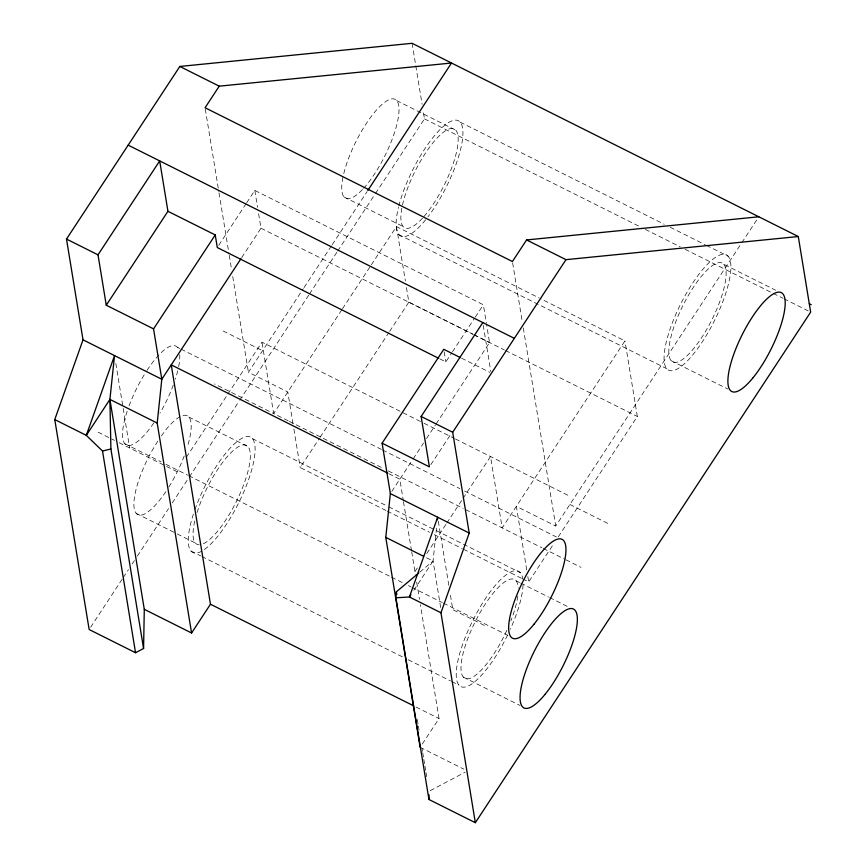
<?xml version="1.0" encoding="UTF-8"?>
<svg xmlns="http://www.w3.org/2000/svg" width="866" height="866" viewBox="0 0 866 866"><rect width="100%" height="100%" fill="white"/><g stroke="black" fill="none" stroke-linecap="round" stroke-linejoin="round"><path stroke-width="0.65" stroke-dasharray="4.33 3.25" d="M440.675 607.542L433.054 561.038L436.691 526.539M157.774 441.108L151.225 452.063A55.283 16.129 -63.4 0 0 134.977 511.297A55.283 16.129 -63.4 0 0 166.662 490.416M218.762 245.305L245.976 203.867M246.713 202.752L254.799 190.433L483.358 304.789L486.346 323.029M241.711 257.581L260.991 228.223L258.425 212.581M186.396 457.248L227.141 395.199M227.877 394.062L261.954 342.167L422.792 422.651M293.022 423.81L287.804 391.984L248.412 372.272L303.338 288.649M304.074 287.523L331.494 245.782M332.23 244.656L367.054 191.635M90.627 627.255L122.528 578.672M123.275 577.546L128.471 569.633M132.173 563.993L134.403 560.605M137.369 556.08L168.534 508.634M172.237 502.984L188.561 478.129M189.308 477.004L239.005 401.304M239.752 400.179L308.751 295.111M309.487 293.985L336.939 252.179M337.686 251.053L374.772 194.569M375.519 193.443L424.481 118.88L423.182 110.924M341.767 309.844L273.656 413.547L214.562 383.984M342.503 308.718L370.594 265.959M371.33 264.834L396.455 226.578L539.117 297.958M386.041 510.518L300.199 467.564L319.413 438.315M320.16 437.189L388.877 332.533M389.624 331.407L408.839 302.147L406.23 286.245M439.831 358.881L445.849 361.891L451.727 352.938M452.463 351.812L474.536 318.223M475.272 317.108L483.358 304.789M391.811 491.379L412.411 460.008M413.158 458.883L423.539 443.067M426.505 438.553L435.403 425M436.15 423.875L489.55 342.579L486.562 324.339M430.857 464.62L450.688 434.44M414.944 571.592L417.91 567.078M426.797 553.547L446.055 524.211M446.802 523.086L462.357 499.401M463.094 498.275L490.513 456.534L502.183 527.903L624.949 340.901L540.319 298.564M413.861 590.255L433.054 561.038L425.964 557.487M526.745 569.958L516.363 506.339L555.723 526.03L741.047 243.866M741.783 242.74L757.349 219.044M522.653 578.867L528.693 581.887L553.818 543.631M558.256 536.877L637.333 416.481L624.949 340.901M422.327 743.991L439.04 718.542L420.367 604.685M161.336 435.999L165.893 429.731A55.283 16.129 -63.4 0 1 187.164 447.56M419.815 572.145L433.054 561.038M430.229 790.69L465.107 772.201M408.839 302.147L472.912 334.211M474.124 334.817L504.348 349.94M505.549 350.546L637.333 416.481M260.991 228.223L472.62 334.103M473.832 334.709L489.55 342.579M461.513 358.178L489.885 372.38M223.179 330.985L262.582 350.698M388.921 473.756L399.811 479.201L403.264 500.321M387.243 511.124L429.558 532.287M434.396 534.712L462.206 548.622M463.407 549.228L521.44 578.261M119.151 442.71L176.945 471.624M416.059 707.046L439.04 718.542M460.203 122.171L664.2 224.24M670.23 227.26L705.238 244.775M706.45 245.381L728.176 256.249A64.495 18.825 -63.4 0 1 693.569 353.902A64.495 18.825 -63.4 0 1 670.695 327.294A64.495 18.825 -63.4 0 1 728.176 256.249M396.682 100.608L455.819 130.203M723.792 264.292A55.283 16.129 -63.4 0 1 694.131 347.991A55.283 16.129 -63.4 0 1 674.527 325.183A55.283 16.129 -63.4 0 1 723.792 264.292L775.622 290.229M424.481 118.88L640.504 226.968M645.332 229.382L680.33 246.897M685.158 249.311L772.039 292.795M773.251 293.401L782.907 298.229M784.109 298.835L808.249 310.905M344.062 197.004L403.21 226.6M671.172 360.689L727.83 389.04M398.825 234.632L666.788 368.721M424.004 423.247L454.228 438.38M455.44 438.986L569.33 495.98M569.893 504.456L609.35 524.201M177.454 347.342L179.868 348.554M181.081 349.15L381.397 449.389M382.599 449.995L459.835 488.64M464.663 491.054L556.373 536.952M288.14 420.789L273.656 413.547L261.954 342.167M289.352 421.396L383.53 468.517M388.358 470.942L463.213 508.396M465.627 509.609L542.029 547.842M543.231 548.449L564.816 559.241M565.963 559.826L581.01 567.349M252.374 438.586L387.567 506.242M388.769 506.837L520.336 572.675M188.853 417.033L247.99 446.618M515.952 580.707L519.568 582.515M520.78 583.121L548.503 596.999M549.715 597.605L568.994 607.25M124.845 443.738L161.044 461.859M165.871 464.273L187.597 475.142M188.799 475.748L390.328 576.583M391.529 577.189L403.599 583.229M408.427 585.643L410.841 586.845M412.043 587.451L442.212 602.552M443.424 603.158L507.379 635.157M484.332 625.425L452.788 609.632L450.19 593.795M98.139 432.188L114.485 440.372M136.233 513.43L176.069 533.359M177.27 533.965L195.38 543.025M463.342 677.104L520.001 705.454M190.996 551.057L200.652 555.885M201.854 556.492L403.437 657.359M408.265 659.773L450.504 680.914M451.716 681.52L458.958 685.136M420.151 747.304L463.884 769.192M512.64 262.853L522.425 322.661M523.302 327.976L555.723 526.03M483.239 325.226L490.849 371.644M412.108 43.3L415.583 64.517M415.799 65.838L422.099 104.288M444.193 351.823L445.849 361.891M396.455 226.578L405.364 280.941M438.315 521.213L448.902 585.871M403.48 501.641L411.48 550.473M411.696 551.794L415.377 574.245M416.676 582.179L419.501 599.391M417.304 719.484L418.17 724.799M418.386 726.13L419.047 730.114M422.088 748.744L422.532 751.396M422.749 752.727L423.615 758.053M423.831 759.385L424.708 764.7M424.925 766.031L425.801 771.346M426.018 772.678L426.667 776.672M254.799 190.433L257.57 207.375M293.899 429.114L300.199 467.564M205.296 109.073L218.795 191.494M219.011 192.826L229.035 253.965M229.252 255.297L231.644 269.921M232.738 276.568L248.412 372.272M115.828 363.525L122.961 407.063M123.178 408.384L129.651 447.971M527.827 576.583L528.693 581.887M398.771 206.097A64.495 18.825 -63.4 0 1 438.878 130.755A64.495 18.825 -63.4 0 1 462.476 139.404A64.495 18.825 -63.4 0 1 427.977 216.792M425.607 219.812A64.495 18.825 -63.4 0 1 398.479 207.299M507.606 635.038A64.495 18.825 -63.4 0 1 459.229 685.439A64.495 18.825 -63.4 0 1 480.24 606.882A64.495 18.825 -63.4 0 1 522.707 578.564M523.032 584.918A64.495 18.825 -63.4 0 1 510.345 629.192M194.904 509.63A64.495 18.825 -63.4 0 1 241.073 438.781A64.495 18.825 -63.4 0 1 249.311 477.577A64.495 18.825 -63.4 0 1 203.499 550.116M201.702 551.198A64.495 18.825 -63.4 0 1 193.984 512.282M506.859 630.329A55.283 16.129 -63.4 0 1 463.84 677.623A55.283 16.129 -63.4 0 1 482.47 608.549A55.283 16.129 -63.4 0 1 518.236 588.111M517.814 596.133A55.283 16.129 -63.4 0 1 510.875 620.857M147.025 370.345A55.283 16.129 -63.4 0 1 178.905 349.994M179.738 354.746A55.283 16.129 -63.4 0 1 178.667 366.643M177.757 370.767A55.283 16.129 -63.4 0 1 175.376 379.102M173.276 385.143A55.283 16.129 -63.4 0 1 159.929 413.223M153.791 422.944A55.283 16.129 -63.4 0 1 126.544 445.048A55.283 16.129 -63.4 0 1 127.334 410.733M129.034 405.938A55.283 16.129 -63.4 0 1 145.023 373.484M184.22 455.992A55.283 16.129 -63.4 0 1 167.333 489.398M197.069 512.499A55.283 16.129 -63.4 0 1 237.998 446.964A55.283 16.129 -63.4 0 1 244.028 483.813A55.283 16.129 -63.4 0 1 202.254 544.205M199.202 544.79A55.283 16.129 -63.4 0 1 194.753 520.986M343.77 173.579A55.283 16.129 -63.4 0 1 379.795 106.529A55.283 16.129 -63.4 0 1 397.797 120.342A55.283 16.129 -63.4 0 1 363.341 188.593M362.432 189.567A55.283 16.129 -63.4 0 1 343.131 176.35M422.478 218.189A55.283 16.129 -63.4 0 1 408.774 185.227A55.283 16.129 -63.4 0 1 456.902 131.913A55.283 16.129 -63.4 0 1 423.398 217.171"/><path stroke-width="1.3" d="M135.54 652.726L102.513 451.024L86.297 435.36L114.528 355.601L109.906 399.399L144.286 609.328L143.572 648.504L135.54 652.726L89.144 629.517L54.764 419.577L83.017 339.84L66.498 239.059L179.836 66.455L412.108 43.3L798.29 236.537L810.663 312.117L475.337 822.7L428.951 799.48L429.016 794.804M428.951 799.48L395.914 597.789L396.39 591.792L418.798 573M420.151 747.304L385.771 537.375L390.36 493.588L382.101 443.197L443.782 349.301L460.333 357.582M144.286 609.328L191.581 632.992L157.201 423.063L161.812 379.254L153.553 328.874L215.233 234.946L167.939 211.293L159.69 160.903L128.168 145.131M437.384 519.903L437.666 517.251L409.434 596.988L395.914 597.789M475.337 822.7L440.967 612.771L469.21 533.034L452.691 432.253L565.996 259.659L798.29 236.537M153.553 328.874L106.269 305.211L98.01 254.831L159.69 160.903L514.35 338.357M367.79 190.498L451.511 63.023L219.25 86.167L205.08 107.741L512.412 261.521L526.582 239.947L758.822 216.792M106.269 305.211L167.939 211.293M157.201 423.063L109.906 399.399L86.297 435.36L54.764 419.577M240.964 258.718L161.812 379.254L83.017 339.84M191.581 632.992L210.47 604.23L171.251 364.878L387.719 473.15M382.101 443.197L429.395 466.861L421.136 416.47L482.806 322.574M410.917 594.747L409.434 596.988L440.967 612.771M102.513 451.024L110.902 448.999L109.906 399.399M179.836 66.455L219.25 86.167M526.582 239.947L565.996 259.659M438.629 358.286L217.301 247.546L215.233 234.946M66.498 239.059L98.01 254.831M421.136 416.47L452.691 432.253M390.36 493.588L469.21 533.034M210.47 604.23L413.645 705.833M809.288 303.717L811.236 304.691M385.771 537.375L423.593 556.308M396.39 591.792L396.823 594.455M110.902 448.999L143.572 648.504M545.364 693.969A55.283 16.129 -63.4 0 0 575.024 610.27A55.283 16.129 -63.4 0 0 525.759 671.161A55.283 16.129 -63.4 0 0 545.364 693.969M753.203 377.544A55.283 16.129 -63.4 0 0 782.853 293.845A55.283 16.129 -63.4 0 0 733.589 354.746A55.283 16.129 -63.4 0 0 753.203 377.544M533.954 624.267A55.283 16.129 -63.4 0 0 563.614 540.568A55.283 16.129 -63.4 0 0 514.35 601.469A55.283 16.129 -63.4 0 0 533.954 624.267"/></g></svg>
